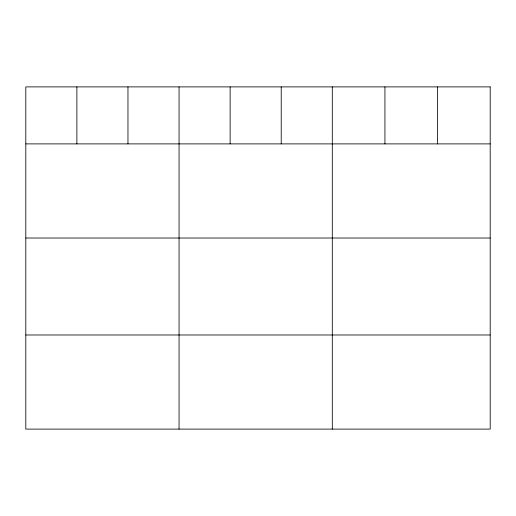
<?xml version="1.0" encoding="UTF-8"?>
<svg xmlns="http://www.w3.org/2000/svg" width="516" height="516" viewBox="0 0 516 516"><rect width="100%" height="100%" fill="white"/><g stroke="black" fill="none" stroke-linecap="round" stroke-linejoin="round"><path stroke-width="0.77" d="M25.8 143.893L490.2 143.893M25.8 238.018L490.2 238.018M25.8 334.987L490.2 334.987M437.568 86.894L437.568 143.893M384.936 86.894L384.936 143.893M332.304 86.894L332.304 429.106M281.22 86.894L281.22 143.893M230.136 86.894L230.136 143.893M179.052 86.894L179.052 429.106M127.968 86.894L127.968 143.893M76.884 86.894L76.884 143.893M490.2 86.894L25.8 86.894L25.8 429.106L490.2 429.106L490.2 86.894"/></g></svg>
